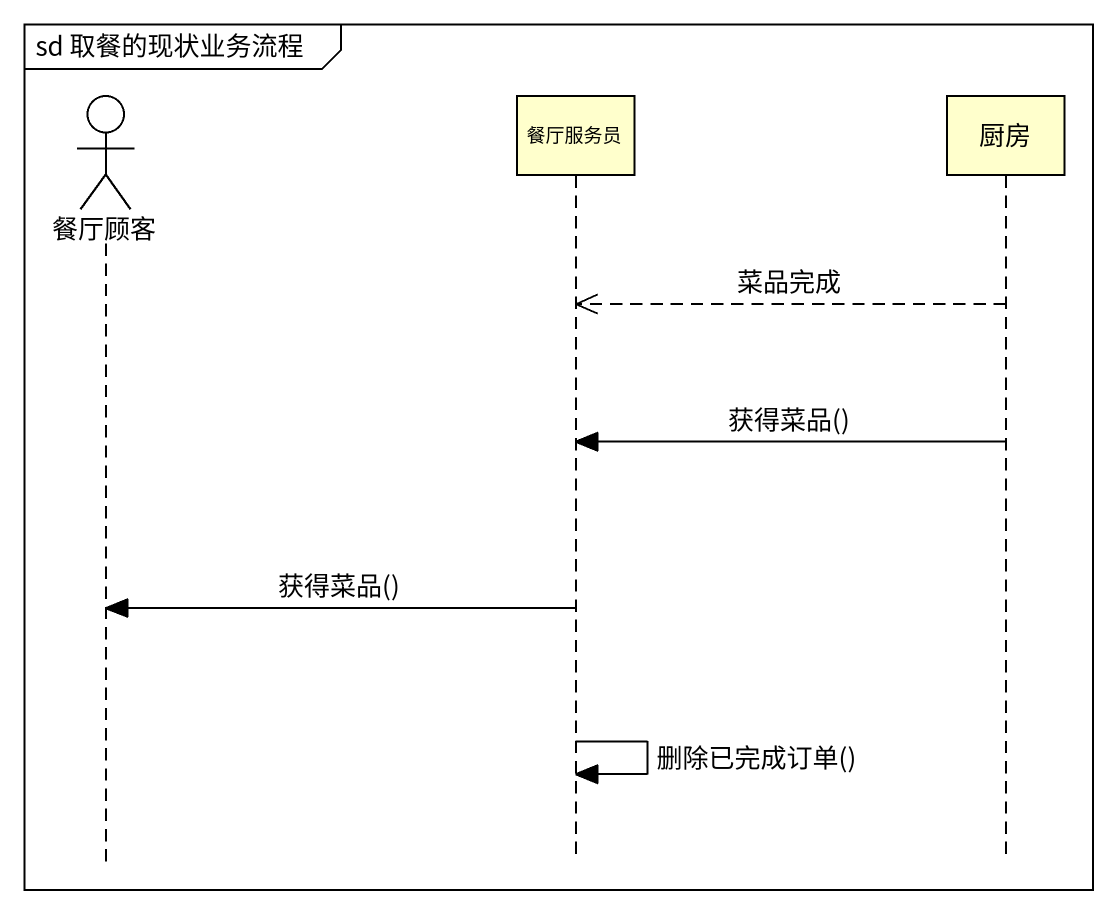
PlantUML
@startuml
mainframe sd 取餐的现状业务流程
hide footbox
actor 餐厅顾客
participant 餐厅服务员
participant 厨房

厨房 -->> 餐厅服务员 : 菜品完成
厨房 -> 餐厅服务员 : 获得菜品()
餐厅服务员 -> 餐厅顾客 : 获得菜品()
餐厅服务员 -> 餐厅服务员 : 删除已完成订单()
@enduml
